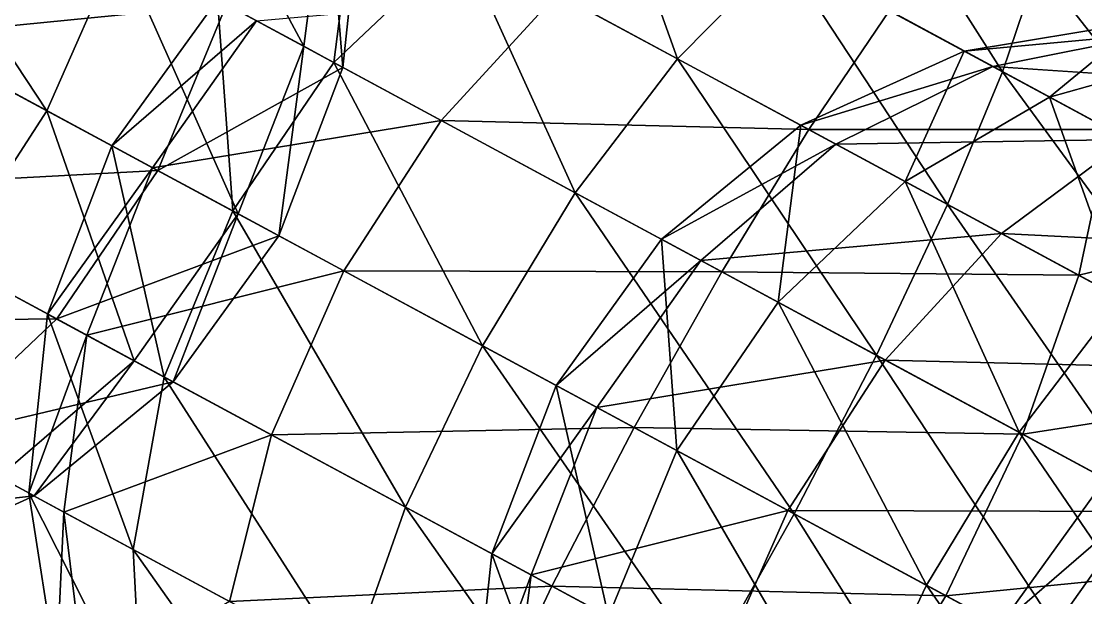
# Model space of a CAD drawing. Header units: metres. Extents: x -386 to 289, y -317 to 299.
# Drawn here: x -200.11 to -153.85, y -16.94 to 8.11 of the extents above; entities that cross this region are included whole.
import ezdxf

# ---------------------------------------------------------------- set-up
doc = ezdxf.new("R2010")
doc.units = ezdxf.units.M

msp = doc.modelspace()

# ---------------------------------------------------------------- linework, layer by layer
for points in [[(-194.03362, 18.587868, -547.74976), (-195.86102, 11.352394, -545.37445), (-187.83852, 7.0236826, -557.2867), (-187.83841, 7.0237827, -557.28656)], [(-194.03362, 18.587868, -547.74976), (-187.83852, 7.0236826, -557.2867), (-186.84082, 14.70685, -558.42993), (-186.84071, 14.70695, -558.4298)], [(-208.05049, 17.929476, -539.616), (-211.61894, 11.032175, -538.6027), (-198.99948, 4.2230787, -544.5643), (-198.99937, 4.223179, -544.56415)], [(-208.05049, 17.929476, -539.616), (-198.99948, 4.2230787, -544.5643), (-195.86102, 11.352394, -545.37445), (-195.86092, 11.352494, -545.3743)], [(-174.72333, 15.228556, -292.0158), (-180.99908, 11.554817, -289.10855), (-171.59981, 6.483242, -280.93552), (-171.5997, 6.483342, -280.93542)], [(-174.72333, 15.228556, -292.0158), (-171.59981, 6.483242, -280.93552), (-167.04886, 11.087631, -285.34253), (-167.04875, 11.087731, -285.34244)], [(-191.20032, 8.837616, -586.0116), (-205.02771, 7.475736, -596.0723), (-201.68384, 14.494221, -595.1274), (-201.68373, 14.494321, -595.12726)], [(-186.84082, 14.70685, -558.42993), (-187.83852, 7.0236826, -557.2867), (-186.13257, 6.103208, -572.1609), (-186.13246, 6.103308, -572.16077)], [(-186.84082, 14.70685, -558.42993), (-186.13257, 6.103208, -572.1609), (-185.31133, 13.8815775, -571.7658), (-185.31122, 13.881678, -571.7657)], [(-185.5427, 14.00642, -301.5267), (-191.59303, 9.049515, -301.13162), (-186.52528, 6.3151054, -287.28098), (-186.52518, 6.3152056, -287.28088)], [(-185.31133, 13.8815775, -571.7658), (-186.13257, 6.103208, -572.1609), (-191.20032, 8.837616, -586.0116), (-191.20021, 8.837716, -586.0115)], [(-185.5427, 14.00642, -301.5267), (-186.52528, 6.3151054, -287.28098), (-180.99908, 11.554817, -289.10855), (-180.99898, 11.554917, -289.10846)], [(-162.69905, 14.157894, -291.0859), (-167.04886, 11.087631, -285.34253), (-157.46613, 5.9170704, -283.92352), (-157.46602, 5.9171705, -283.92343)], [(-162.69905, 14.157894, -291.0859), (-157.46613, 5.9170704, -283.92352), (-155.92303, 10.501753, -290.0825), (-155.92293, 10.501853, -290.0824)], [(-155.3393, 13.592232, -297.2548), (-155.92303, 10.501753, -290.0825), (-149.6133, 7.097206, -293.06326), (-149.61319, 7.0973063, -293.06317)], [(-155.3393, 13.592232, -297.2548), (-149.6133, 7.097206, -293.06326), (-152.07314, 11.829908, -298.79773), (-152.07303, 11.8300085, -298.79764)], [(-195.86102, 11.352394, -545.37445), (-198.99948, 4.2230787, -544.5643), (-190.69397, -0.25833416, -556.8967), (-190.69386, -0.25823417, -556.8966)], [(-195.86102, 11.352394, -545.37445), (-190.69397, -0.25833416, -556.8967), (-187.83852, 7.0236826, -557.2867), (-187.83841, 7.0237827, -557.28656)], [(-180.99908, 11.554817, -289.10855), (-186.52528, 6.3151054, -287.28098), (-176.04175, 0.6585007, -278.16513), (-176.04164, 0.6586007, -278.16504)], [(-180.99908, 11.554817, -289.10855), (-176.04175, 0.6585007, -278.16513), (-171.59981, 6.483242, -280.93552), (-171.5997, 6.483342, -280.93542)], [(-211.61894, 11.032175, -538.6027), (-203.23514, -2.3142328, -545.37445), (-198.99948, 4.2230787, -544.5643), (-198.99937, 4.223179, -544.56415)], [(-167.04886, 11.087631, -285.34253), (-171.59981, 6.483242, -280.93552), (-159.8634, 0.15062332, -279.19757), (-159.8633, 0.15072332, -279.19748)], [(-167.04886, 11.087631, -285.34253), (-159.8634, 0.15062332, -279.19757), (-157.46613, 5.9170704, -283.92352), (-157.46602, 5.9171705, -283.92343)], [(-155.92303, 10.501753, -290.0825), (-157.46613, 5.9170704, -283.92352), (-148.54282, 1.1023121, -288.13895), (-148.54271, 1.1024121, -288.13885)], [(-155.92303, 10.501753, -290.0825), (-148.54282, 1.1023121, -288.13895), (-149.6133, 7.097206, -293.06326), (-149.61319, 7.0973063, -293.06317)], [(-176.8204, 9.300127, -325.54282), (-181.86458, 3.8003273, -327.9181), (-189.88708, 8.12904, -316.00586), (-189.88698, 8.12914, -316.00577)], [(-165.89163, 3.4032784, -330.70563), (-181.86458, 3.8003273, -327.9181), (-176.8204, 9.300127, -325.54282), (-176.8203, 9.300227, -325.54272)], [(-162.38815, 8.572851, -325.97968), (-165.89163, 3.4032784, -330.70563), (-176.8204, 9.300127, -325.54282), (-176.8203, 9.300227, -325.54272)], [(-176.8204, 9.300127, -325.54282), (-176.8204, 9.300127, -325.54282), (-165.89163, 3.4032784, -330.70563), (-165.89153, 3.4033782, -330.70554)], [(-191.20032, 8.837616, -586.0116), (-194.17438, 1.6195879, -586.63495), (-205.02771, 7.475736, -596.0723), (-205.0276, 7.4758363, -596.0722)], [(-189.88708, 8.12904, -316.00586), (-196.17186, 2.6973763, -300.9969), (-191.59303, 9.049515, -301.13162), (-191.59293, 9.049615, -301.13153)], [(-191.59303, 9.049515, -301.13162), (-196.17186, 2.6973763, -300.9969), (-190.92534, -0.13349056, -286.65762), (-190.92523, -0.13339056, -286.65753)], [(-186.13257, 6.103208, -572.1609), (-194.17438, 1.6195879, -586.63495), (-191.20032, 8.837616, -586.0116), (-191.20021, 8.837716, -586.0115)], [(-191.59303, 9.049515, -301.13162), (-190.92534, -0.13349056, -286.65762), (-186.52528, 6.3151054, -287.28098), (-186.52518, 6.3152056, -287.28088)], [(-152.80542, 3.4022875, -324.56064), (-165.89163, 3.4032784, -330.70563), (-162.38815, 8.572851, -325.97968), (-162.38805, 8.572951, -325.97958)], [(-152.62741, 8.723534, -318.8173), (-152.80542, 3.4022875, -324.56064), (-162.38815, 8.572851, -325.97968), (-162.38805, 8.572951, -325.97958)], [(-189.88708, 8.12904, -316.00586), (-194.40575, 1.7444324, -316.3958), (-196.17186, 2.6973763, -300.9969), (-196.17175, 2.6974761, -300.9968)], [(-181.86458, 3.8003273, -327.9181), (-194.40575, 1.7444324, -316.3958), (-189.88708, 8.12904, -316.00586), (-189.88698, 8.12914, -316.00577)], [(-150.56546, 7.610964, -478.95633), (-159.13272, 6.8163147, -470.4378), (-151.44852, 8.087437, -471.25687), (-151.44841, 8.087537, -471.25677)], [(-151.44852, 8.087437, -471.25687), (-159.13272, 6.8163147, -470.4378), (-155.42287, 4.8145885, -460.29843), (-155.42276, 4.8146887, -460.29834)], [(-151.44852, 8.087437, -471.25687), (-155.42287, 4.8145885, -460.29843), (-148.82526, 6.672001, -464.08722), (-148.82515, 6.672101, -464.08713)], [(-194.17438, 1.6195879, -586.63495), (-209.05795, 0.82759285, -595.1274), (-205.02771, 7.475736, -596.0723), (-205.0276, 7.4758363, -596.0722)], [(-150.56546, 7.610964, -478.95633), (-157.88388, 6.142479, -481.3265), (-159.13272, 6.8163147, -470.4378), (-159.13261, 6.816415, -470.4377)], [(-146.4127, 5.3702545, -485.12256), (-157.88388, 6.142479, -481.3265), (-150.56546, 7.610964, -478.95633), (-150.56535, 7.611064, -478.95624)], [(-187.83852, 7.0236826, -557.2867), (-190.69397, -0.25833416, -556.8967), (-188.92786, -1.2112789, -572.29565), (-188.92775, -1.2111789, -572.29553)], [(-187.83852, 7.0236826, -557.2867), (-188.92786, -1.2112789, -572.29565), (-186.13257, 6.103208, -572.1609), (-186.13246, 6.103308, -572.16077)], [(-171.59981, 6.483242, -280.93552), (-176.04175, 0.6585007, -278.16513), (-162.9515, -6.4046187, -276.2267), (-162.9514, -6.4045186, -276.22662)], [(-171.59981, 6.483242, -280.93552), (-162.9515, -6.4046187, -276.2267), (-159.8634, 0.15062332, -279.19757), (-159.8633, 0.15072332, -279.19748)], [(-157.88388, 6.142479, -481.3265), (-166.24223, 3.592453, -469.80933), (-159.13272, 6.8163147, -470.4378), (-159.13261, 6.816415, -470.4377)], [(-159.13272, 6.8163147, -470.4378), (-166.24223, 3.592453, -469.80933), (-161.69862, 1.1408501, -457.39117), (-161.69852, 1.1409501, -457.39108)], [(-159.13272, 6.8163147, -470.4378), (-161.69862, 1.1408501, -457.39117), (-155.42287, 4.8145885, -460.29843), (-155.42276, 4.8146887, -460.29834)], [(-148.82526, 6.672001, -464.08722), (-155.42287, 4.8145885, -460.29843), (-147.7484, 0.6736641, -453.62518), (-147.74829, 0.6737641, -453.6251)], [(-186.13257, 6.103208, -572.1609), (-188.92786, -1.2112789, -572.29565), (-194.17438, 1.6195879, -586.63495), (-194.17427, 1.6196879, -586.6348)], [(-186.52528, 6.3151054, -287.28098), (-190.92534, -0.13349056, -286.65762), (-180.07199, -5.98964, -277.2202), (-180.07188, -5.98954, -277.22012)], [(-186.52528, 6.3151054, -287.28098), (-180.07199, -5.98964, -277.2202), (-176.04175, 0.6585007, -278.16513), (-176.04164, 0.6586007, -278.16504)], [(-157.88388, 6.142479, -481.3265), (-164.71274, 2.7671795, -483.1452), (-166.24223, 3.592453, -469.80933), (-166.24213, 3.592553, -469.80923)], [(-152.011, 2.9736404, -490.04688), (-164.71274, 2.7671795, -483.1452), (-157.88388, 6.142479, -481.3265), (-157.88377, 6.142579, -481.32642)], [(-146.4127, 5.3702545, -485.12256), (-152.011, 2.9736404, -490.04688), (-157.88388, 6.142479, -481.3265), (-157.88377, 6.142579, -481.32642)], [(-157.46613, 5.9170704, -283.92352), (-159.8634, 0.15062332, -279.19757), (-148.93463, -5.746227, -284.3604), (-148.93452, -5.7461267, -284.36032)], [(-157.46613, 5.9170704, -283.92352), (-148.93463, -5.746227, -284.3604), (-148.54282, 1.1023121, -288.13895), (-148.54271, 1.1024121, -288.13885)], [(-155.42287, 4.8145885, -460.29843), (-161.69862, 1.1408501, -457.39117), (-152.29935, -3.930725, -449.21814), (-152.29924, -3.9306252, -449.21805)], [(-155.42287, 4.8145885, -460.29843), (-152.29935, -3.930725, -449.21814), (-147.7484, 0.6736641, -453.62518), (-147.74829, 0.6737641, -453.6251)], [(-198.99948, 4.2230787, -544.5643), (-203.23514, -2.3142328, -545.37445), (-195.21263, -6.6429443, -557.2867), (-195.21252, -6.642844, -557.28656)], [(-198.99948, 4.2230787, -544.5643), (-195.21263, -6.6429443, -557.2867), (-190.69397, -0.25833416, -556.8967), (-190.69386, -0.25823417, -556.8966)], [(-181.86458, 3.8003273, -327.9181), (-186.10022, -2.7369823, -328.72827), (-194.40575, 1.7444324, -316.3958), (-194.40564, 1.7445325, -316.39572)], [(-169.67511, -2.7767553, -333.67648), (-186.10022, -2.7369823, -328.72827), (-181.86458, 3.8003273, -327.9181), (-181.86447, 3.8004272, -327.918)], [(-165.89163, 3.4032784, -330.70563), (-169.67511, -2.7767553, -333.67648), (-181.86458, 3.8003273, -327.9181), (-181.86447, 3.8004272, -327.918)], [(-181.86458, 3.8003273, -327.9181), (-181.86458, 3.8003273, -327.9181), (-169.67511, -2.7767553, -333.67648), (-169.675, -2.7766554, -333.6764)], [(-164.71274, 2.7671795, -483.1452), (-172.29257, -1.3644524, -469.41425), (-166.24223, 3.592453, -469.80933), (-166.24213, 3.592553, -469.80923)], [(-166.24223, 3.592453, -469.80933), (-172.29257, -1.3644524, -469.41425), (-167.22482, -4.0988617, -455.5636), (-167.22472, -4.0987616, -455.5635)], [(-154.15523, -2.9293432, -328.96768), (-169.67511, -2.7767553, -333.67648), (-165.89163, 3.4032784, -330.70563), (-165.89153, 3.4033782, -330.70554)], [(-166.24223, 3.592453, -469.80933), (-167.22482, -4.0988617, -455.5636), (-161.69862, 1.1408501, -457.39117), (-161.69852, 1.1409501, -457.39108)], [(-152.80542, 3.4022875, -324.56064), (-154.15523, -2.9293432, -328.96768), (-165.89163, 3.4032784, -330.70563), (-165.89153, 3.4033782, -330.70554)], [(-145.13095, -0.7386341, -317.8874), (-154.15523, -2.9293432, -328.96768), (-152.80542, 3.4022875, -324.56064), (-152.80531, 3.4023874, -324.56055)], [(-152.011, 2.9736404, -490.04688), (-157.51994, -1.1138401, -493.82544), (-164.71274, 2.7671795, -483.1452), (-164.71263, 2.7672794, -483.1451)], [(-143.08769, -1.841116, -494.2623), (-157.51994, -1.1138401, -493.82544), (-152.011, 2.9736404, -490.04688), (-152.0109, 2.9737403, -490.04678)], [(-194.40575, 1.7444324, -316.3958), (-198.96715, -4.6171136, -301.13162), (-196.17186, 2.6973763, -300.9969), (-196.17175, 2.6974761, -300.9968)], [(-196.17186, 2.6973763, -300.9969), (-198.96715, -4.6171136, -301.13162), (-193.8994, -7.3515215, -287.28098), (-193.89929, -7.3514214, -287.28088)], [(-196.17186, 2.6973763, -300.9969), (-193.8994, -7.3515215, -287.28098), (-190.92534, -0.13349056, -286.65762), (-190.92523, -0.13339056, -286.65753)], [(-164.71274, 2.7671795, -483.1452), (-170.58664, -2.2849274, -484.28848), (-172.29257, -1.3644524, -469.41425), (-172.29247, -1.3643523, -469.41415)], [(-157.51994, -1.1138401, -493.82544), (-170.58664, -2.2849274, -484.28848), (-164.71274, 2.7671795, -483.1452), (-164.71263, 2.7672794, -483.1451)], [(-194.17438, 1.6195879, -586.63495), (-198.57443, -4.829012, -586.0116), (-209.05795, 0.82759285, -595.1274), (-209.05785, 0.82769287, -595.12726)], [(-194.40575, 1.7444324, -316.3958), (-197.2612, -5.5375876, -316.00586), (-198.96715, -4.6171136, -301.13162), (-198.96704, -4.6170135, -301.13153)], [(-188.92786, -1.2112789, -572.29565), (-198.57443, -4.829012, -586.0116), (-194.17438, 1.6195879, -586.63495), (-194.17427, 1.6196879, -586.6348)], [(-186.10022, -2.7369823, -328.72827), (-197.2612, -5.5375876, -316.00586), (-194.40575, 1.7444324, -316.3958), (-194.40564, 1.7445325, -316.39572)], [(-161.69862, 1.1408501, -457.39117), (-167.22482, -4.0988617, -455.5636), (-156.7413, -9.755466, -446.44775), (-156.7412, -9.755366, -446.44766)], [(-161.69862, 1.1408501, -457.39117), (-156.7413, -9.755466, -446.44775), (-152.29935, -3.930725, -449.21814), (-152.29924, -3.9306252, -449.21805)], [(-198.57443, -4.829012, -586.0116), (-213.49991, -4.9971466, -592.35706), (-209.05795, 0.82759285, -595.1274), (-209.05785, 0.82769287, -595.12726)], [(-176.04175, 0.6585007, -278.16513), (-180.07199, -5.98964, -277.2202), (-166.51996, -13.30192, -275.2134), (-166.51985, -13.30182, -275.21332)], [(-176.04175, 0.6585007, -278.16513), (-166.51996, -13.30192, -275.2134), (-162.9515, -6.4046187, -276.2267), (-162.9514, -6.4045186, -276.22662)], [(-159.8634, 0.15062332, -279.19757), (-162.9515, -6.4046187, -276.2267), (-150.76204, -12.981701, -281.9851), (-150.76193, -12.981601, -281.98502)], [(-159.8634, 0.15062332, -279.19757), (-150.76204, -12.981701, -281.9851), (-148.93463, -5.746227, -284.3604), (-148.93452, -5.7461267, -284.36032)], [(-190.69397, -0.25833416, -556.8967), (-195.21263, -6.6429443, -557.2867), (-193.50668, -7.5634193, -572.1609), (-193.50658, -7.563319, -572.16077)], [(-190.92534, -0.13349056, -286.65762), (-193.8994, -7.3515215, -287.28098), (-183.41586, -13.008128, -278.16513), (-183.41576, -13.008028, -278.16504)], [(-190.69397, -0.25833416, -556.8967), (-193.50668, -7.5634193, -572.1609), (-188.92786, -1.2112789, -572.29565), (-188.92775, -1.2111789, -572.29553)], [(-190.92534, -0.13349056, -286.65762), (-183.41586, -13.008128, -278.16513), (-180.07199, -5.98964, -277.2202), (-180.07188, -5.98954, -277.22012)], [(-145.13095, -0.7386341, -317.8874), (-144.75595, -8.0009165, -320.79465), (-154.15523, -2.9293432, -328.96768), (-154.15512, -2.9292433, -328.9676)], [(-188.92786, -1.2112789, -572.29565), (-193.50668, -7.5634193, -572.1609), (-198.57443, -4.829012, -586.0116), (-198.57433, -4.828912, -586.0115)], [(-170.58664, -2.2849274, -484.28848), (-176.8714, -7.716591, -469.2795), (-172.29257, -1.3644524, -469.41425), (-172.29247, -1.3643523, -469.41415)], [(-172.29257, -1.3644524, -469.41425), (-176.8714, -7.716591, -469.2795), (-171.62488, -10.547458, -454.94025), (-171.62477, -10.547358, -454.94016)], [(-172.29257, -1.3644524, -469.41425), (-171.62488, -10.547458, -454.94025), (-167.22482, -4.0988617, -455.5636), (-167.22472, -4.0987616, -455.5635)], [(-157.51994, -1.1138401, -493.82544), (-162.56412, -6.61364, -496.2007), (-170.58664, -2.2849274, -484.28848), (-170.58653, -2.2848275, -484.2884)], [(-146.59117, -7.010689, -498.98825), (-162.56412, -6.61364, -496.2007), (-157.51994, -1.1138401, -493.82544), (-157.51984, -1.1137401, -493.82535)], [(-143.08769, -1.841116, -494.2623), (-146.59117, -7.010689, -498.98825), (-157.51994, -1.1138401, -493.82544), (-157.51984, -1.1137401, -493.82535)], [(-157.51994, -1.1138401, -493.82544), (-157.51994, -1.1138401, -493.82544), (-146.59117, -7.010689, -498.98825), (-146.59106, -7.0105886, -498.98816)], [(-170.58664, -2.2849274, -484.28848), (-175.10529, -8.669535, -484.67844), (-176.8714, -7.716591, -469.2795), (-176.87129, -7.7164907, -469.27942)], [(-162.56412, -6.61364, -496.2007), (-175.10529, -8.669535, -484.67844), (-170.58664, -2.2849274, -484.28848), (-170.58653, -2.2848275, -484.2884)], [(-203.23514, -2.3142328, -545.37445), (-201.08652, -11.695047, -558.42993), (-195.21263, -6.6429443, -557.2867), (-195.21252, -6.642844, -557.28656)], [(-186.10022, -2.7369823, -328.72827), (-189.2387, -9.866301, -327.9181), (-197.2612, -5.5375876, -316.00586), (-197.2611, -5.5374875, -316.00577)], [(-173.48076, -9.54608, -334.6898), (-189.2387, -9.866301, -327.9181), (-186.10022, -2.7369823, -328.72827), (-186.10011, -2.7368824, -328.72818)], [(-169.67511, -2.7767553, -333.67648), (-173.48076, -9.54608, -334.6898), (-186.10022, -2.7369823, -328.72827), (-186.10011, -2.7368824, -328.72818)], [(-186.10022, -2.7369823, -328.72827), (-186.10022, -2.7369823, -328.72827), (-173.48076, -9.54608, -334.6898), (-173.48065, -9.5459795, -334.6897)], [(-156.58485, -9.839874, -331.73807), (-173.48076, -9.54608, -334.6898), (-169.67511, -2.7767553, -333.67648), (-169.675, -2.7766554, -333.6764)], [(-154.15523, -2.9293432, -328.96768), (-156.58485, -9.839874, -331.73807), (-169.67511, -2.7767553, -333.67648), (-169.675, -2.7766554, -333.6764)], [(-144.75595, -8.0009165, -320.79465), (-156.58485, -9.839874, -331.73807), (-154.15523, -2.9293432, -328.96768), (-154.15512, -2.9292433, -328.9676)], [(-167.22482, -4.0988617, -455.5636), (-171.62488, -10.547458, -454.94025), (-160.77153, -16.403606, -445.50284), (-160.77142, -16.403507, -445.50275)], [(-167.22482, -4.0988617, -455.5636), (-160.77153, -16.403606, -445.50284), (-156.7413, -9.755466, -446.44775), (-156.7412, -9.755366, -446.44766)], [(-152.29935, -3.930725, -449.21814), (-156.7413, -9.755466, -446.44775), (-143.65105, -16.818586, -444.50934), (-143.65094, -16.818487, -444.50925)], [(-197.2612, -5.5375876, -316.00586), (-199.78839, -12.395477, -301.5267), (-198.96715, -4.6171136, -301.13162), (-198.96704, -4.6170135, -301.13153)], [(-198.96715, -4.6171136, -301.13162), (-199.78839, -12.395477, -301.5267), (-195.24478, -14.84708, -289.10855), (-195.24467, -14.84698, -289.10846)], [(-198.96715, -4.6171136, -301.13162), (-195.24478, -14.84708, -289.10855), (-193.8994, -7.3515215, -287.28098), (-193.89929, -7.3514214, -287.28088)], [(-198.57443, -4.829012, -586.0116), (-204.10063, -10.06872, -584.184), (-213.49991, -4.9971466, -592.35706), (-213.4998, -4.9970465, -592.35693)], [(-193.50668, -7.5634193, -572.1609), (-204.10063, -10.06872, -584.184), (-198.57443, -4.829012, -586.0116), (-198.57433, -4.828912, -586.0115)], [(-197.2612, -5.5375876, -316.00586), (-198.25888, -13.220752, -314.86258), (-199.78839, -12.395477, -301.5267), (-199.78828, -12.395377, -301.5266)], [(-189.2387, -9.866301, -327.9181), (-198.25888, -13.220752, -314.86258), (-197.2612, -5.5375876, -316.00586), (-197.2611, -5.5374875, -316.00577)], [(-180.07199, -5.98964, -277.2202), (-183.41586, -13.008128, -278.16513), (-170.32562, -20.071247, -276.2267), (-170.32552, -20.071148, -276.22662)], [(-180.07199, -5.98964, -277.2202), (-170.32562, -20.071247, -276.2267), (-166.51996, -13.30192, -275.2134), (-166.51985, -13.30182, -275.21332)], [(-162.9515, -6.4046187, -276.2267), (-166.51996, -13.30192, -275.2134), (-153.9005, -20.111015, -281.17493), (-153.90039, -20.110916, -281.17484)], [(-162.9515, -6.4046187, -276.2267), (-153.9005, -20.111015, -281.17493), (-150.76204, -12.981701, -281.9851), (-150.76193, -12.981601, -281.98502)], [(-195.21263, -6.6429443, -557.2867), (-201.08652, -11.695047, -558.42993), (-199.55702, -12.520323, -571.7658), (-199.55692, -12.520223, -571.7657)], [(-195.21263, -6.6429443, -557.2867), (-199.55702, -12.520323, -571.7658), (-193.50668, -7.5634193, -572.1609), (-193.50658, -7.563319, -572.16077)], [(-162.56412, -6.61364, -496.2007), (-166.79977, -13.1509495, -497.0109), (-175.10529, -8.669535, -484.67844), (-175.10518, -8.669435, -484.67834)], [(-150.37465, -13.190722, -501.9591), (-166.79977, -13.1509495, -497.0109), (-162.56412, -6.61364, -496.2007), (-162.56401, -6.6135397, -496.20062)], [(-146.59117, -7.010689, -498.98825), (-150.37465, -13.190722, -501.9591), (-162.56412, -6.61364, -496.2007), (-162.56401, -6.6135397, -496.20062)], [(-162.56412, -6.61364, -496.2007), (-162.56412, -6.61364, -496.2007), (-150.37465, -13.190722, -501.9591), (-150.37454, -13.190622, -501.959)], [(-193.8994, -7.3515215, -287.28098), (-195.24478, -14.84708, -289.10855), (-185.8455, -19.918655, -280.93552), (-185.8454, -19.918556, -280.93542)], [(-193.8994, -7.3515215, -287.28098), (-185.8455, -19.918655, -280.93552), (-183.41586, -13.008128, -278.16513), (-183.41576, -13.008028, -278.16504)], [(-193.50668, -7.5634193, -572.1609), (-199.55702, -12.520323, -571.7658), (-204.10063, -10.06872, -584.184), (-204.10052, -10.06862, -584.1839)], [(-175.10529, -8.669535, -484.67844), (-179.66669, -15.03108, -469.41425), (-176.8714, -7.716591, -469.2795), (-176.87129, -7.7164907, -469.27942)], [(-176.8714, -7.716591, -469.2795), (-179.66669, -15.03108, -469.41425), (-174.59894, -17.765488, -455.5636), (-174.59883, -17.765388, -455.5635)], [(-176.8714, -7.716591, -469.2795), (-174.59894, -17.765488, -455.5636), (-171.62488, -10.547458, -454.94025), (-171.62477, -10.547358, -454.94016)], [(-144.75595, -8.0009165, -320.79465), (-146.10133, -15.496479, -322.62222), (-156.58485, -9.839874, -331.73807), (-156.58475, -9.839774, -331.73798)], [(-175.10529, -8.669535, -484.67844), (-177.96075, -15.951555, -484.28848), (-179.66669, -15.03108, -469.41425), (-179.66658, -15.03098, -469.41415)], [(-166.79977, -13.1509495, -497.0109), (-177.96075, -15.951555, -484.28848), (-175.10529, -8.669535, -484.67844), (-175.10518, -8.669435, -484.67834)], [(-173.48076, -9.54608, -334.6898), (-177.04922, -16.443384, -333.67648), (-189.2387, -9.866301, -327.9181), (-189.23859, -9.8662, -327.918)], [(-159.92873, -16.858358, -332.68298), (-177.04922, -16.443384, -333.67648), (-173.48076, -9.54608, -334.6898), (-173.48065, -9.5459795, -334.6897)], [(-156.58485, -9.839874, -331.73807), (-159.92873, -16.858358, -332.68298), (-173.48076, -9.54608, -334.6898), (-173.48065, -9.5459795, -334.6897)], [(-199.55702, -12.520323, -571.7658), (-210.37639, -13.74246, -581.27673), (-204.10063, -10.06872, -584.184), (-204.10052, -10.06862, -584.1839)], [(-189.2387, -9.866301, -327.9181), (-191.0661, -17.10177, -325.54282), (-198.25888, -13.220752, -314.86258), (-198.25877, -13.220652, -314.8625)], [(-177.04922, -16.443384, -333.67648), (-191.0661, -17.10177, -325.54282), (-189.2387, -9.866301, -327.9181), (-189.23859, -9.8662, -327.918)], [(-189.2387, -9.866301, -327.9181), (-189.2387, -9.866301, -327.9181), (-177.04922, -16.443384, -333.67648), (-177.04912, -16.443285, -333.6764)], [(-156.7413, -9.755466, -446.44775), (-160.77153, -16.403606, -445.50284), (-147.2195, -23.715887, -443.49603), (-147.21939, -23.715788, -443.49594)], [(-146.10133, -15.496479, -322.62222), (-159.92873, -16.858358, -332.68298), (-156.58485, -9.839874, -331.73807), (-156.58475, -9.839774, -331.73798)], [(-156.7413, -9.755466, -446.44775), (-147.2195, -23.715887, -443.49603), (-143.65105, -16.818586, -444.50934), (-143.65094, -16.818487, -444.50925)], [(-171.62488, -10.547458, -454.94025), (-174.59894, -17.765488, -455.5636), (-164.11542, -23.422096, -446.44775), (-164.11531, -23.421997, -446.44766)], [(-171.62488, -10.547458, -454.94025), (-164.11542, -23.422096, -446.44775), (-160.77153, -16.403606, -445.50284), (-160.77142, -16.403507, -445.50275)], [(-201.08652, -11.695047, -558.42993), (-206.66653, -15.744186, -571.1373), (-199.55702, -12.520323, -571.7658), (-199.55692, -12.520223, -571.7657)], [(-151.28616, -12.6988945, -652.5711), (-157.57094, -18.130558, -637.56213), (-152.99211, -11.7784195, -637.6969), (-152.992, -11.778319, -637.6968)], [(-152.99211, -11.7784195, -637.6969), (-157.57094, -18.130558, -637.56213), (-152.32442, -20.961426, -623.22284), (-152.32431, -20.961327, -623.2227)], [(-198.25888, -13.220752, -314.86258), (-198.57964, -20.10764, -302.15518), (-199.78839, -12.395477, -301.5267), (-199.78828, -12.395377, -301.5266)], [(-199.78839, -12.395477, -301.5267), (-198.57964, -20.10764, -302.15518), (-194.86978, -22.109365, -292.0158), (-194.86967, -22.109266, -292.01572)], [(-199.78839, -12.395477, -301.5267), (-194.86978, -22.109365, -292.0158), (-195.24478, -14.84708, -289.10855), (-195.24467, -14.84698, -289.10846)], [(-199.55702, -12.520323, -571.7658), (-206.66653, -15.744186, -571.1373), (-210.37639, -13.74246, -581.27673), (-210.37628, -13.74236, -581.2766)], [(-151.28616, -12.6988945, -652.5711), (-155.80482, -19.083502, -652.96106), (-157.57094, -18.130558, -637.56213), (-157.57083, -18.130459, -637.562)], [(-143.26366, -17.027607, -664.48334), (-155.80482, -19.083502, -652.96106), (-151.28616, -12.6988945, -652.5711), (-151.28606, -12.698794, -652.571)], [(-198.25888, -13.220752, -314.86258), (-197.3308, -20.781475, -313.04388), (-198.57964, -20.10764, -302.15518), (-198.57953, -20.10754, -302.1551)], [(-191.0661, -17.10177, -325.54282), (-197.3308, -20.781475, -313.04388), (-198.25888, -13.220752, -314.86258), (-198.25877, -13.220652, -314.8625)], [(-183.41586, -13.008128, -278.16513), (-185.8455, -19.918655, -280.93552), (-174.1091, -26.251274, -279.19757), (-174.109, -26.251175, -279.19748)], [(-183.41586, -13.008128, -278.16513), (-174.1091, -26.251274, -279.19757), (-170.32562, -20.071247, -276.2267), (-170.32552, -20.071148, -276.22662)], [(-166.79977, -13.1509495, -497.0109), (-169.93823, -20.280268, -496.2007), (-177.96075, -15.951555, -484.28848), (-177.96065, -15.951455, -484.2884)], [(-166.51996, -13.30192, -275.2134), (-170.32562, -20.071247, -276.2267), (-158.13615, -26.648327, -281.9851), (-158.13605, -26.648228, -281.98502)], [(-154.1803, -19.960047, -502.9724), (-169.93823, -20.280268, -496.2007), (-166.79977, -13.1509495, -497.0109), (-166.79967, -13.150849, -497.0108)], [(-150.37465, -13.190722, -501.9591), (-154.1803, -19.960047, -502.9724), (-166.79977, -13.1509495, -497.0109), (-166.79967, -13.150849, -497.0108)], [(-166.79977, -13.1509495, -497.0109), (-166.79977, -13.1509495, -497.0109), (-154.1803, -19.960047, -502.9724), (-154.18019, -19.959948, -502.97232)], [(-166.51996, -13.30192, -275.2134), (-158.13615, -26.648327, -281.9851), (-153.9005, -20.111015, -281.17493), (-153.90039, -20.110916, -281.17484)], [(-137.2844, -20.253841, -500.0207), (-154.1803, -19.960047, -502.9724), (-150.37465, -13.190722, -501.9591), (-150.37454, -13.190622, -501.959)], [(-150.76204, -12.981701, -281.9851), (-153.9005, -20.111015, -281.17493), (-145.59499, -24.59243, -293.5074), (-145.59488, -24.59233, -293.5073)], [(-195.24478, -14.84708, -289.10855), (-194.86978, -22.109365, -292.0158), (-187.19531, -26.250288, -285.34253), (-187.1952, -26.250189, -285.34244)], [(-195.24478, -14.84708, -289.10855), (-187.19531, -26.250288, -285.34253), (-185.8455, -19.918655, -280.93552), (-185.8454, -19.918556, -280.93542)], [(-177.96075, -15.951555, -484.28848), (-180.48793, -22.809444, -469.80933), (-179.66669, -15.03108, -469.41425), (-179.66658, -15.03098, -469.41415)], [(-179.66669, -15.03108, -469.41425), (-180.48793, -22.809444, -469.80933), (-175.9443, -25.261047, -457.39117), (-175.9442, -25.260948, -457.39108)], [(-179.66669, -15.03108, -469.41425), (-175.9443, -25.261047, -457.39117), (-174.59894, -17.765488, -455.5636), (-174.59883, -17.765388, -455.5635)], [(-146.10133, -15.496479, -322.62222), (-149.0754, -22.714508, -323.24557), (-159.92873, -16.858358, -332.68298), (-159.92862, -16.85826, -332.6829)], [(-177.96075, -15.951555, -484.28848), (-178.95844, -23.63472, -483.1452), (-180.48793, -22.809444, -469.80933), (-180.48782, -22.809345, -469.80923)], [(-169.93823, -20.280268, -496.2007), (-178.95844, -23.63472, -483.1452), (-177.96075, -15.951555, -484.28848), (-177.96065, -15.951455, -484.2884)], [(-177.04922, -16.443384, -333.67648), (-180.13733, -22.998621, -330.70563), (-191.0661, -17.10177, -325.54282), (-191.066, -17.101671, -325.54272)], [(-163.95897, -23.506502, -331.73807), (-180.13733, -22.998621, -330.70563), (-177.04922, -16.443384, -333.67648), (-177.04912, -16.443285, -333.6764)], [(-159.92873, -16.858358, -332.68298), (-163.95897, -23.506502, -331.73807), (-177.04922, -16.443384, -333.67648), (-177.04912, -16.443285, -333.6764)], [(-160.77153, -16.403606, -445.50284), (-164.11542, -23.422096, -446.44775), (-151.02516, -30.485214, -444.50934), (-151.02505, -30.485115, -444.50925)], [(-160.77153, -16.403606, -445.50284), (-151.02516, -30.485214, -444.50934), (-147.2195, -23.715887, -443.49603), (-147.21939, -23.715788, -443.49594)], [(-149.0754, -22.714508, -323.24557), (-163.95897, -23.506502, -331.73807), (-159.92873, -16.858358, -332.68298), (-159.92862, -16.85826, -332.6829)]]:
    msp.add_3dface(points)

doc.saveas('drawing.dxf')
